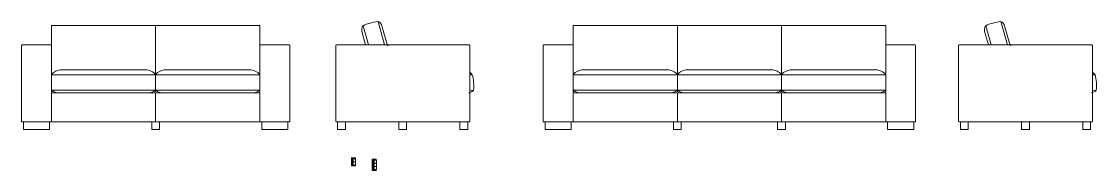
# Model space of a CAD drawing. Header units: inches. Extents: x 327481 to 195042051, y -335014 to 44773228.
# Drawn here: x 401197 to 409454, y -313566 to -312424 of the extents above; entities that cross this region are included whole.
import ezdxf

# ---------------------------------------------------------------- set-up
doc = ezdxf.new("R2010")
doc.units = ezdxf.units.IN
doc.header["$MEASUREMENT"] = 0
doc.layers.add('furniture', color=251, linetype='Continuous', lineweight=13)

# ---------------------------------------------------------------- blocks, each defined once
blk = doc.blocks.new('ffg')
at = {"layer": 'furniture', "color": 251, "ltscale": 60}
for p, q in [((405205, -313623), (405205, -314642)), ((406235, -313618), (405210, -313618)), ((406235, -313618), (406635, -313618)), ((407035, -313618), (406635, -313618)), ((407035, -313618), (408060, -313618)), ((408065, -313623), (408065, -314642)), ((405430, -314647), (405210, -314647)), ((405435, -313855), (405435, -314648)), ((406205, -314077), (405435, -314077)), ((405465, -313825), (406205, -313825)), ((406205, -313979), (405465, -313979)), ((405465, -314678), (406205, -314678)), ((406635, -313825), (406205, -313825)), ((406235, -313855), (406235, -314648)), ((406235, -313855), (406235, -314648)), ((406265, -313979), (406635, -313979)), ((406265, -314077), (406635, -314077)), ((406635, -314678), (406265, -314678)), ((406635, -313825), (407065, -313825)), ((407005, -313979), (406635, -313979)), ((407005, -314077), (406635, -314077)), ((406635, -314678), (407005, -314678)), ((407035, -313855), (407035, -314648)), ((407035, -313855), (407035, -314648)), ((407805, -313825), (407065, -313825)), ((407065, -313979), (407805, -313979)), ((407065, -314077), (407835, -314077)), ((407805, -314678), (407065, -314678)), ((407835, -313855), (407835, -314648)), ((407840, -314647), (408060, -314647))]:
    blk.add_line(p, q, dxfattribs=at)
for centre, radius, start, end in [((405210, -313623), 5, 90, 180), ((408060, -313623), 5, 0, 90), ((405210, -314642), 5, 180, 270), ((405430, -314642), 5, 270, 0), ((405465, -313855), 30, 90, 180), ((405465, -313949), 30, 180, 270), ((405465, -314047), 30, 180, 270), ((405465, -314648), 30, 180, 270), ((406205, -313855), 30, 0, 90), ((406205, -313949), 30, 270, 0), ((406205, -314047), 30, 270, 0), ((406205, -314648), 30, 270, 0), ((406265, -313855), 30, 90, 180), ((406265, -313949), 30, 180, 270), ((406265, -314047), 30, 180, 270), ((406265, -314648), 30, 180, 270), ((407005, -313855), 30, 0, 90), ((407005, -313949), 30, 270, 0), ((407005, -314047), 30, 270, 0), ((407005, -314648), 30, 270, 0), ((407065, -313855), 30, 90, 180), ((407065, -313949), 30, 180, 270), ((407065, -314047), 30, 180, 270), ((407065, -314648), 30, 180, 270), ((407805, -313855), 30, 0, 90), ((407805, -313949), 30, 270, 0), ((407805, -314047), 30, 270, 0), ((407805, -314648), 30, 270, 0), ((407840, -314642), 5, 180, 270), ((408060, -314642), 5, 270, 0)]:
    blk.add_arc(centre, radius, start, end, dxfattribs=at)
blk = doc.blocks.new('fhhg')
at = {"layer": 'furniture', "color": 251, "ltscale": 60}
for p, q in [((401197, -313623), (401197, -314642)), ((403252, -313618), (401202, -313618)), ((403257, -313623), (403257, -314642)), ((401422, -314647), (401202, -314647)), ((401427, -313855), (401427, -314648)), ((402197, -314077), (401427, -314077)), ((401457, -313825), (402197, -313825)), ((402197, -313979), (401457, -313979)), ((401457, -314678), (402197, -314678)), ((402227, -313855), (402227, -314648)), ((402257, -313825), (402997, -313825)), ((402997, -313979), (402257, -313979)), ((402997, -314077), (402257, -314077)), ((402257, -314678), (402997, -314678)), ((403027, -313855), (403027, -314648)), ((403252, -314647), (403032, -314647))]:
    blk.add_line(p, q, dxfattribs=at)
for centre, radius, start, end in [((401202, -313623), 5, 90, 180), ((403252, -313623), 5, 0, 90), ((401202, -314642), 5, 180, 270), ((401422, -314642), 5, 270, 0), ((401457, -313855), 30, 90, 180), ((401457, -313949), 30, 180, 270), ((401457, -314047), 30, 180, 270), ((401457, -314648), 30, 180, 270), ((402197, -313855), 30, 0, 90), ((402197, -313949), 30, 270, 0), ((402197, -314047), 30, 270, 0), ((402197, -314648), 30, 270, 0), ((402257, -313855), 30, 90, 180), ((402257, -313949), 30, 180, 270), ((402257, -314047), 30, 180, 270), ((402257, -314648), 30, 180, 270), ((402997, -313855), 30, 0, 90), ((402997, -313949), 30, 270, 0), ((402997, -314047), 30, 270, 0), ((402997, -314648), 30, 270, 0), ((403032, -314642), 5, 180, 270), ((403252, -314642), 5, 270, 0)]:
    blk.add_arc(centre, radius, start, end, dxfattribs=at)

msp = doc.modelspace()

# ---------------------------------------------------------------- linework, layer by layer
at = {"layer": 'furniture', "color": 251, "ltscale": 60}
for p, q in [((403026.796, -312453.218), (401426.796, -312453.218)), ((401426.796, -313193.218), (401426.796, -312453.218)), ((402226.796, -312963.228), (402226.806, -312453.218)), ((403026.796, -313193.218), (403026.796, -312453.218)), ((403820.036, -312456.498), (403860.998, -312603.218)), ((403935.566, -312424.068), (403985.638, -312603.218)), ((403965.636, -312457.168), (404000.708, -312582.898)), ((407834.889, -312453.218), (405434.903, -312453.218)), ((405434.903, -313193.218), (405434.903, -312453.218)), ((406234.893, -312963.228), (406234.903, -312453.218)), ((406234.913, -312963.228), (406234.903, -312453.218)), ((407034.879, -312963.228), (407034.889, -312453.218)), ((407034.899, -312963.228), (407034.889, -312453.218)), ((407834.889, -313193.218), (407834.889, -312453.218)), ((408603.137, -312456.687), (408644.763, -312603.218)), ((408718.667, -312424.257), (408769.403, -312603.218)), ((408748.737, -312457.357), (408784.473, -312582.898)), ((403811.586, -312500.408), (403840.228, -312603.218)), ((408594.687, -312500.597), (408623.993, -312603.218)), ((401196.796, -313193.218), (401196.796, -312608.218)), ((401201.796, -312603.218), (401421.796, -312603.218)), ((403031.796, -312603.218), (403251.796, -312603.218)), ((403256.796, -313188.218), (403256.796, -312608.218)), ((403610.228, -313188.218), (403610.228, -312608.218)), ((403615.228, -312603.218), (404634.778, -312603.218)), ((404639.778, -313188.218), (404639.778, -312608.218)), ((405204.903, -313193.218), (405204.903, -312608.218)), ((405209.903, -312603.218), (405429.903, -312603.218)), ((408059.889, -312603.218), (407839.889, -312603.218)), ((408064.889, -313193.218), (408064.889, -312608.218)), ((408393.993, -313188.218), (408393.993, -312608.218)), ((408398.993, -312603.218), (409418.543, -312603.218)), ((409423.543, -313188.218), (409423.543, -312608.218)), ((401426.795, -313003.218), (401426.799, -312643.218)), ((405434.902, -313003.218), (405434.906, -312643.218)), ((407834.89, -313003.218), (407834.886, -312643.218)), ((401826.795, -312831.648), (401426.741, -312831.638)), ((401826.796, -312794.778), (401504.354, -312794.768)), ((401826.795, -312831.648), (402226.846, -312831.658)), ((401826.796, -312794.778), (402149.238, -312794.778)), ((403026.856, -312831.658), (402226.746, -312831.658)), ((402626.796, -312794.788), (402304.356, -312794.778)), ((402626.796, -312794.788), (402949.236, -312794.788)), ((404659.778, -312831.658), (404639.778, -312833.218)), ((405434.921, -312831.618), (406234.943, -312831.658)), ((405511.045, -312794.778), (406157.335, -312794.778)), ((406234.863, -312831.658), (407034.849, -312831.658)), ((406234.929, -312831.658), (406234.863, -312831.658)), ((406957.321, -312794.778), (406312.471, -312794.778)), ((407834.87, -312831.618), (407034.849, -312831.658)), ((407034.862, -312831.658), (407034.929, -312831.658)), ((407758.747, -312794.778), (407112.457, -312794.778)), ((409443.543, -312831.658), (409423.543, -312833.218)), ((401826.793, -312950.908), (401426.786, -312950.898)), ((401826.793, -312950.908), (402226.796, -312950.908)), ((402626.796, -312950.918), (402226.786, -312950.908)), ((402626.796, -312950.918), (403026.806, -312950.918)), ((404669.058, -312950.938), (404639.778, -312953.218)), ((405434.909, -312950.908), (406234.893, -312950.908)), ((407034.879, -312950.908), (406234.913, -312950.908)), ((407834.882, -312950.908), (407034.899, -312950.908)), ((409452.823, -312950.938), (409423.543, -312953.218)), ((401426.796, -312970.908), (403026.796, -312970.908)), ((402226.796, -313193.218), (402226.796, -312973.218)), ((404652.968, -312962.358), (404639.778, -312968.218)), ((405434.903, -312970.908), (406234.9, -312970.908)), ((406234.893, -313193.218), (406234.893, -312973.218)), ((407034.886, -312970.908), (406234.906, -312970.908)), ((406234.913, -313193.218), (406234.913, -312973.218)), ((407034.879, -313193.218), (407034.879, -312973.218)), ((407834.889, -312970.908), (407034.892, -312970.908)), ((407034.899, -313193.218), (407034.899, -312973.218)), ((409436.733, -312962.358), (409423.543, -312968.218)), ((401196.796, -313193.218), (403251.796, -313193.218)), ((401211.784, -313253.218), (401211.785, -313193.188)), ((401411.784, -313253.198), (401411.785, -313193.198)), ((402196.796, -313253.218), (402196.796, -313193.218)), ((402256.796, -313253.218), (402256.796, -313193.218)), ((403041.796, -313253.218), (403041.796, -313193.218)), ((403241.796, -313253.218), (403241.796, -313193.218)), ((403615.228, -313193.218), (404634.778, -313193.218)), ((403625.228, -313253.218), (403625.228, -313193.218)), ((403685.228, -313253.218), (403685.228, -313193.218)), ((404095.003, -313253.218), (404095.003, -313193.218)), ((404155.003, -313253.218), (404155.003, -313193.218)), ((404564.778, -313253.218), (404564.778, -313193.218)), ((404624.778, -313253.218), (404624.778, -313193.218)), ((405204.903, -313193.218), (406234.9, -313193.218)), ((405219.891, -313253.218), (405219.892, -313193.188)), ((405419.891, -313253.198), (405419.892, -313193.198)), ((406204.893, -313253.218), (406204.893, -313193.218)), ((407034.886, -313193.218), (406234.906, -313193.218)), ((406264.893, -313253.218), (406264.893, -313193.218)), ((407004.899, -313253.218), (407004.899, -313193.218)), ((408064.889, -313193.218), (407034.892, -313193.218)), ((407064.899, -313253.218), (407064.899, -313193.218)), ((407849.901, -313253.198), (407849.9, -313193.198)), ((408049.901, -313253.218), (408049.899, -313193.188)), ((408398.993, -313193.218), (409418.543, -313193.218)), ((408408.993, -313253.218), (408408.993, -313193.218)), ((408468.993, -313253.218), (408468.993, -313193.218)), ((408878.768, -313253.218), (408878.768, -313193.218)), ((408938.768, -313253.218), (408938.768, -313193.218)), ((409348.543, -313253.218), (409348.543, -313193.218)), ((409408.543, -313253.218), (409408.543, -313193.218)), ((401211.784, -313253.218), (401411.784, -313253.218)), ((402256.796, -313253.218), (402196.796, -313253.218)), ((403041.796, -313253.218), (403241.796, -313253.218)), ((403625.228, -313253.218), (403685.228, -313253.218)), ((404155.003, -313253.218), (404095.003, -313253.218)), ((404624.778, -313253.218), (404564.778, -313253.218)), ((405219.891, -313253.218), (405419.891, -313253.218)), ((406264.893, -313253.218), (406204.893, -313253.218)), ((407004.899, -313253.218), (407064.899, -313253.218)), ((408049.901, -313253.218), (407849.901, -313253.218)), ((408408.993, -313253.218), (408468.993, -313253.218)), ((408938.768, -313253.218), (408878.768, -313253.218)), ((409408.543, -313253.218), (409348.543, -313253.218))]:
    msp.add_line(p, q, dxfattribs=at)
for centre, radius, start, end in [((403859.726, -312486.898), 50, 142.551, 195.681), ((403974.426, -312784.478), 362.5, 96.1534, 115.208), ((403917.496, -312470.678), 50, 15.6807, 68.8108), ((408642.827, -312487.087), 50, 142.551, 195.681), ((408757.527, -312784.667), 362.5, 96.1534, 115.208), ((408700.597, -312470.867), 50, 15.6807, 68.8108), ((401201.796, -312608.218), 5, 90, 180), ((401421.796, -312608.218), 5, 0, 90), ((403031.796, -312608.218), 5, 90, 180), ((403251.796, -312608.218), 5, 0, 90), ((403615.228, -312608.218), 5, 90, 180), ((404096.988, -312555.868), 100, 195.681, 212.79), ((404634.778, -312608.218), 5, 0, 90), ((405209.903, -312608.218), 5, 90, 180), ((405429.903, -312608.218), 5, 0, 90), ((407839.889, -312608.218), 5, 90, 180), ((408059.889, -312608.218), 5, 0, 90), ((408398.993, -312608.218), 5, 90, 180), ((408880.753, -312555.868), 100, 195.681, 212.79), ((409418.543, -312608.218), 5, 0, 90), ((401504.352, -312894.768), 100, 89.9986, 140.857), ((402149.237, -312894.778), 100, 39.1407, 89.9993), ((402304.356, -312894.778), 100, 89.9993, 140.858), ((402949.236, -312894.788), 100, 39.1414, 90), ((404582.218, -312894.788), 100, 39.1414, 54.859), ((404310.158, -312918.868), 360.334, 354.893, 14.0047), ((405512.459, -312894.768), 100, 89.9986, 140.857), ((406157.334, -312894.778), 100, 39.1407, 89.9993), ((406312.472, -312894.778), 100, 90.0007, 140.8593), ((406957.32, -312894.778), 100, 39.1407, 89.9993), ((407112.458, -312894.778), 100, 90.0007, 140.8593), ((407757.333, -312894.768), 100, 39.143, 90.0014), ((409365.983, -312894.788), 100, 39.1414, 54.859), ((409093.923, -312918.868), 360.334, 354.893, 14.0047), ((401486.789, -312870.898), 100, 233.132, 269.999), ((402166.8, -312870.908), 100, 269.999, 306.866), ((402286.796, -312870.908), 100, 233.133, 269.999), ((402966.806, -312870.908), 100, 270, 306.867), ((404632.658, -312916.668), 50, 293.966, 316.729), ((405494.896, -312870.898), 100, 233.132, 269.999), ((406174.897, -312870.908), 100, 269.999, 306.866), ((406294.909, -312870.908), 100, 233.134, 270.001), ((406974.883, -312870.908), 100, 269.999, 306.866), ((407094.895, -312870.908), 100, 233.134, 270.001), ((407774.896, -312870.898), 100, 270.001, 306.868), ((409416.423, -312916.668), 50, 293.966, 316.729), ((404634.778, -312975.908), 5, 0, 113.966), ((409418.543, -312975.908), 5, 0, 113.966), ((403251.796, -313188.218), 5, 270, 0), ((403615.228, -313188.218), 5, 180, 270), ((404634.778, -313188.218), 5, 270, 0), ((408398.993, -313188.218), 5, 180, 270), ((409418.543, -313188.218), 5, 270, 0)]:
    msp.add_arc(centre, radius, start, end, dxfattribs=at)

# ---------------------------------------------------------------- block references
at = {"layer": 'furniture', "lineweight": 0, "rotation": 90}
for name, p, xscale, yscale, zscale in [('fhhg', (394322.849, -325567.128), 0.03, 0.03, 0.03), ('ffg', (394481.583, -325723.377), 0.03000286761892194, 0.03000286761892194, 0.03000286761892194)]:
    msp.add_blockref(name, p, dxfattribs=dict(at, xscale=xscale, yscale=yscale, zscale=zscale))

doc.saveas('drawing.dxf')
